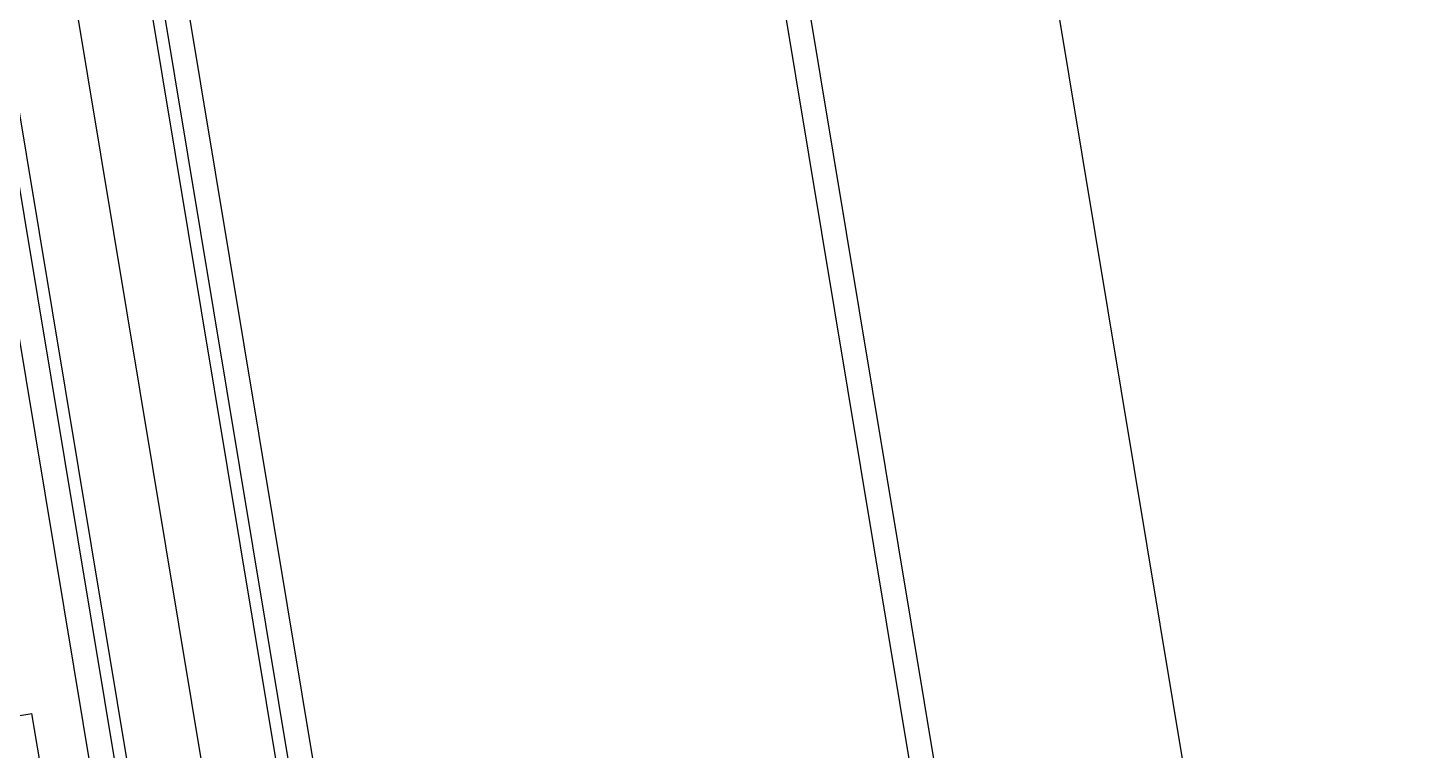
# Model space of a CAD drawing. Header units: millimetres. Extents: x -16232 to 52632, y -3739 to 20678.
# Drawn here: x 23035.6 to 23113.9, y 12100.8 to 12141.3 of the extents above; entities that cross this region are included whole.
import ezdxf

# ---------------------------------------------------------------- set-up
doc = ezdxf.new("R2010")
doc.units = ezdxf.units.MM
doc.header["$LTSCALE"] = 300
doc.header["$MEASUREMENT"] = 0
doc.layers.add('CINZA-8', color=8, linetype='Continuous')

msp = doc.modelspace()

# ---------------------------------------------------------------- linework, layer by layer
at = {"layer": 'CINZA-8'}
for p, q in [((23113.886, 12018.244), (23061.723, 12332.473)), ((23007.06, 12330.854), (23057.957, 12024.256)), ((23098.106, 12029.531), (23050.436, 12316.693)), ((23096.528, 12030.659), (23049.307, 12315.115)), ((23014.796, 12309.386), (23061.905, 12025.607)), ((23015.473, 12309.498), (23062.694, 12025.043)), ((23064.272, 12023.914), (23016.826, 12309.723)), ((23052.091, 12021.892), (23004.421, 12309.054)), ((23005.999, 12307.925), (23053.22, 12023.47)), ((23006.676, 12308.038), (23053.784, 12024.259)), ((22937.068, 12086.493), (23035.864, 12102.893)), ((23048.935, 12024.149), (23035.864, 12102.893))]:
    msp.add_line(p, q, dxfattribs=at)

doc.saveas('drawing.dxf')
